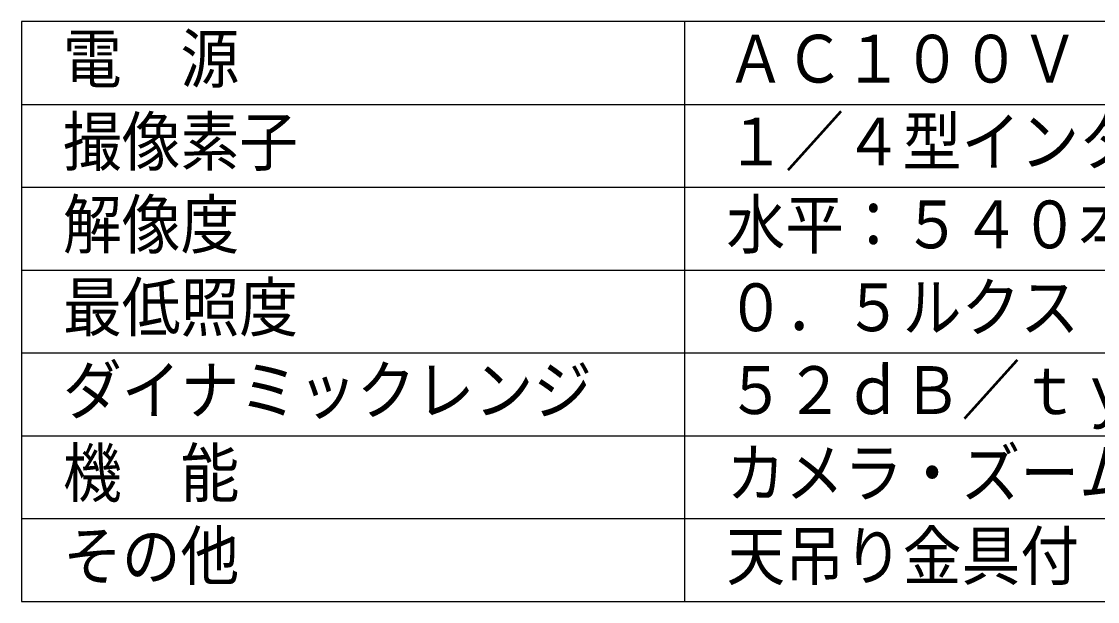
# Model space of a CAD drawing. Units: millimetres, scale not verified. Extents: x -63 to 65, y -57 to 57.
# Drawn here: x -62.7 to 2.2, y -56.5 to -21.5 of the extents above; entities that cross this region are included whole.
import ezdxf
from ezdxf.enums import TextEntityAlignment as Align

# ---------------------------------------------------------------- set-up
doc = ezdxf.new("R2010")
doc.units = ezdxf.units.MM
doc.header["$LTSCALE"] = 0.190236
doc.layers.add('0-0_MOJI1', color=2, linetype='Continuous')
doc.layers.add('0-3_WAKU', color=1, linetype='Continuous')
doc.styles.add('ＭＳ ゴシック', font='')
doc.styles.get('ＭＳ ゴシック').set_extended_font_data('MS Gothic')

msp = doc.modelspace()

# ---------------------------------------------------------------- linework, layer by layer
at = {"layer": '0-3_WAKU', "color": 4}
for p, q in [((62.3001, -21.5), (-62.7001, -21.5)), ((-62.7001, -21.5), (-62.7001, -56.5001)), ((-22.7, -56.5001), (-22.7, -21.5)), ((-62.7001, -56.5001), (62.3001, -56.5001))]:
    msp.add_line(p, q, dxfattribs=at)
at = {"layer": '0-3_WAKU'}
for p, q in [((-62.7001, -26.5), (62.3001, -26.5)), ((-62.7001, -31.5001), (62.3001, -31.5001)), ((-62.7001, -36.5001), (62.3001, -36.5001)), ((-62.7001, -41.5001), (62.3001, -41.5001)), ((-62.7001, -46.5001), (62.3001, -46.5001)), ((-62.7001, -51.5001), (62.3001, -51.5001))]:
    msp.add_line(p, q, dxfattribs=at)

# ---------------------------------------------------------------- texts
at = {"layer": '0-0_MOJI1', "style": 'ＭＳ ゴシック', "width": 0.9}
for s, p in [('電\u3000源', (-60.2001, -26.0552)), ('ＡＣ１００Ｖ\u3000５０／６０Ｈｚ', (-20.2, -26.0552)), ('撮像素子', (-60.2001, -31.0552)), ('１／４型インターライン転送方式ＣＣＤ', (-20.2, -31.0552)), ('解像度', (-60.2001, -36.0552)), ('水平：５４０本\u3000垂直：３５０本以上（中心部）', (-20.2, -36.0552)), ('最低照度', (-60.2001, -41.0552)), ('０．５ルクス（カラーモード）', (-20.2, -41.0552)), ('ダイナミックレンジ', (-60.2001, -46.0552)), ('５２ｄＢ／ｔｙｐ', (-20.2, -46.0552)), ('機\u3000能', (-60.2001, -51.0552)), ('カメラ・ズームレンズ・回転台一体型', (-20.2, -51.0552)), ('その他', (-60.2001, -56.0552)), ('天吊り金具付', (-20.2, -56.0552))]:
    msp.add_text(s, height=2.887, dxfattribs=at).set_placement(p, align=Align.BOTTOM_LEFT)

doc.saveas('drawing.dxf')
